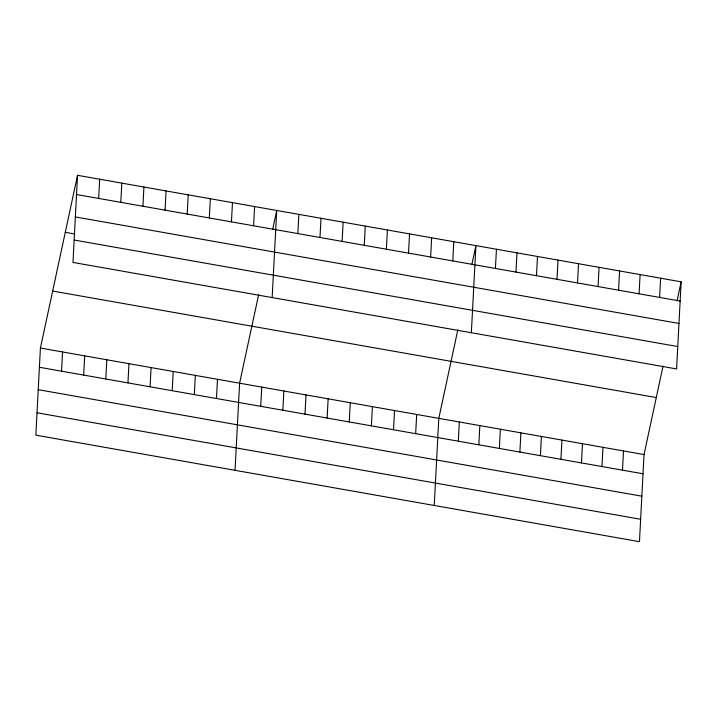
<?xml version="1.0" encoding="UTF-8"?>
<svg xmlns="http://www.w3.org/2000/svg" width="717" height="717" viewBox="0 0 717 717"><rect width="100%" height="100%" fill="white"/><g stroke="black" fill="none" stroke-linecap="round" stroke-linejoin="round"><path stroke-width="1.08" d="M77.535 175.315L72.973 262.431L676.588 368.95L681.15 281.826L77.535 175.315L40.412 348.05L35.85 435.174L639.465 541.685L644.027 454.569L663.055 366.02M61.537 371.182L62.549 351.957M83.674 375.081L84.678 355.856M98.659 198.439L99.672 179.214M105.802 378.988L106.815 359.764M120.797 202.346L121.8 183.122M127.94 382.896L128.943 363.671M142.925 206.254L143.938 187.029M150.068 386.804L151.081 367.579M165.062 210.162L166.066 190.937M172.205 390.702L173.209 371.487M187.191 214.06L188.204 194.836M194.334 394.61L195.347 375.385M209.328 217.968L210.332 198.743M216.471 398.518L217.475 379.293M231.457 221.876L232.469 202.651M235.042 470.325L239.603 383.201L258.64 294.66M253.594 225.783L254.598 206.559M260.737 406.324L261.741 387.108M272.164 297.582L276.726 210.466L272.648 229.467M282.865 410.232L283.869 391.007M297.851 233.59L298.864 214.365M304.994 414.139L306.007 394.915M319.988 237.497L320.992 218.273M327.131 418.047L328.135 398.822M342.117 241.405L343.129 222.18M349.26 421.954L350.272 402.73M364.254 245.304L365.258 226.088M371.397 425.853L372.401 406.629M386.382 249.211L387.395 229.987M393.525 429.761L394.538 410.536M408.52 253.119L409.524 233.894M415.663 433.668L416.667 414.444M430.648 257.027L431.661 237.802M434.233 505.476L438.804 418.352L457.831 329.802M452.786 260.934L453.789 241.71M458.315 441.197L459.319 421.972M471.356 332.733L475.918 245.608L471.84 264.618M478.839 444.818L479.843 425.593M495.438 268.454L496.442 249.238M499.364 448.439L500.367 429.214M515.962 272.075L516.966 252.859M519.888 452.06L520.892 432.835M536.486 275.704L537.49 256.48M540.403 455.68L541.416 436.456M557.001 279.325L558.014 260.101M560.927 459.301L561.94 440.077M577.526 282.946L578.538 263.722M581.451 462.922L582.464 443.698M598.05 286.567L599.062 267.342M601.975 466.543L602.979 447.318M618.574 290.188L619.578 270.963M622.499 470.164L623.503 450.948M639.098 293.809L640.102 274.584M659.622 297.43L660.626 278.205M677.063 300.826L681.15 281.826M76.531 194.531L680.146 301.05M75.357 216.946L678.972 323.457M65.292 232.317L74.774 233.993M74.147 240.025L677.762 346.544M52.664 291.048L656.279 397.559M40.412 348.05L644.027 454.569M39.408 367.274L643.024 473.785M38.234 389.681L641.849 496.191M37.024 412.768L640.639 519.278"/></g></svg>
